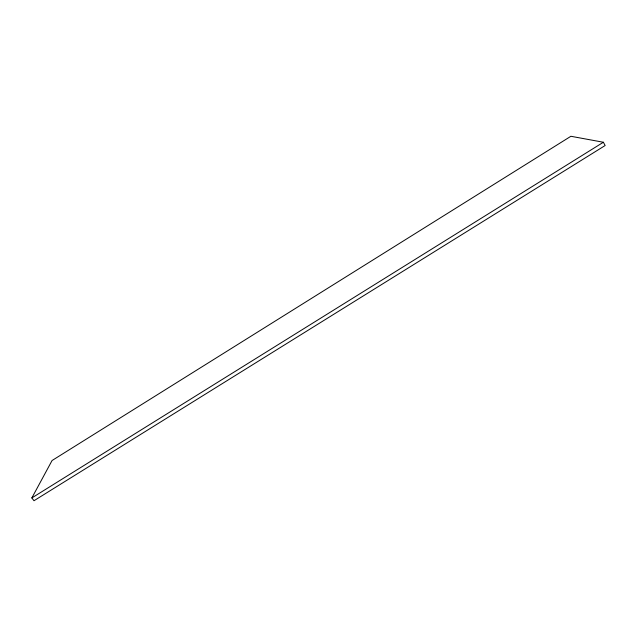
<?xml version="1.0" encoding="UTF-8"?>
<svg xmlns="http://www.w3.org/2000/svg" width="637" height="637" viewBox="0 0 637 637"><rect width="100%" height="100%" fill="white"/><g stroke="black" fill="none" stroke-linecap="round" stroke-linejoin="round"><path stroke-width="0.96" d="M31.85 497.927L52.067 460.519L570.895 136.278L603.374 142.25L605.15 145.523L34 500.722L31.85 497.927L603.374 142.25"/></g></svg>
